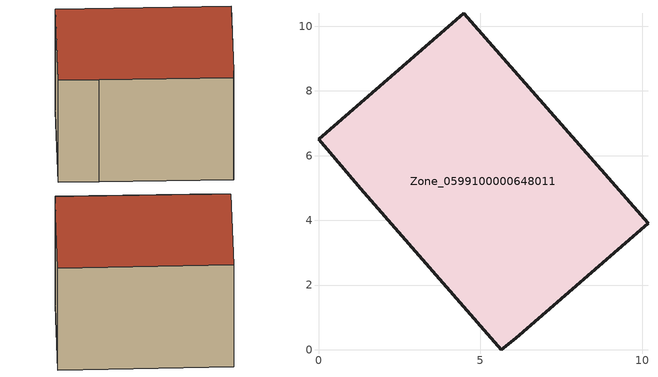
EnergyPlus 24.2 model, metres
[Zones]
Zone_0599100000648011
 floor ground (C_G): 5.64,0 1.31,4.98 0,6.51 4.48,10.4 10.18,3.91 6.09,0.36 z0
 wall outside (C_F): 1.31,4.98 5.64,0 6.09,0.36 10.18,3.91 4.48,10.4 0,6.51 1.31,4.98 z0:6.18
 roof outside (C_R): 10.18,3.91 4.48,10.4 0,6.51 1.31,4.98 5.64,0 6.09,0.36 z6.18
[BUILDING]
Pand.0599100000648011: North Axis=0; Terrain=City; Loads Convergence Tolerance Value=0.04; Temperature Convergence Tolerance Value=0.4; Solar Distribution=FullExterior; Maximum Number of Warmup Days=25; Minimum Number of Warmup Days=1
[Site:Location]
Rotterdam.The.Hague.AP_ZH_NLD Design_Conditions: Latitude=51.96; Longitude=4.45; Time Zone=1; Elevation=-4.5
[SITE:GROUNDTEMPERATURE:BUILDINGSURFACE]
18, 18, 18, 18, 18, 18, 18, 18, 18, 18, 18, 18
[MATERIAL] Thermal Absorptance=0.9; Solar Absorptance=0.7; Visible Absorptance=0.7
Name | Roughness | Thickness | Conductivity | Density | Specific Heat
G.TI.1946 | MediumSmooth | 0.15 | 1 | 540 | 1210
F.TI.1946 | Rough | 0.3 | 0.857143 | 1920 | 840
R.TI.1946 | MediumRough | 0.2 | 0.1 | 1500 | 1000
[CONSTRUCTION]
C_G: G.TI.1946
C_F: F.TI.1946
C_R: R.TI.1946
[ZONE]
Zone_0599100000648011: Type=1; Multiplier=1; Ceiling Height=Autocalculate; Volume=Autocalculate; Floor Area=autocalculate; Part of Total Floor Area=Yes
[ZONEINFILTRATION:DESIGNFLOWRATE]
Infil_Zone_0599100000648011: Zone or ZoneList or Space or SpaceList=Zone_0599100000648011; Schedule=AlwaysOn; Design Flow Rate Calculation Method=Flow/Area; Flow Rate per Floor Area=0.003; Constant Term Coefficient=1; Temperature Term Coefficient=0; Velocity Term Coefficient=0; Velocity Squared Term Coefficient=0
[HVACTEMPLATE:ZONE:IDEALLOADSAIRSYSTEM]
Zone_0599100000648011: Maximum Heating Supply Air Temperature=50; Minimum Cooling Supply Air Temperature=13; Maximum Heating Supply Air Humidity Ratio=0.0156; Minimum Cooling Supply Air Humidity Ratio=0.0077; Heating Limit=NoLimit; Cooling Limit=NoLimit; Dehumidification Control Type=ConstantSensibleHeatRatio; Cooling Sensible Heat Ratio=0.7; Dehumidification Setpoint=60; Humidification Control Type=None; Humidification Setpoint=30; Outdoor Air Method=None; Outdoor Air Flow Rate per Person=0.00944; Outdoor Air Flow Rate per Zone Floor Area=0; Outdoor Air Flow Rate per Zone=0; Demand Controlled Ventilation Type=None; Outdoor Air Economizer Type=NoEconomizer; Heat Recovery Type=None; Sensible Heat Recovery Effectiveness=0.7; Latent Heat Recovery Effectiveness=0.65
[ZONECONTROL:THERMOSTAT]
ThermostatControl_Zone_0599100000648011: Zone or ZoneList=Zone_0599100000648011; Control Type Schedule=DualSetpointControlType; Control 1=Thermostat_Zone_0599100000648011; Temperature Difference Between Cutout And Setpoint=0
[THERMOSTATSETPOINT:DUALSETPOINT]
Thermostat_Zone_0599100000648011: Heating Setpoint Temperature Schedule=HeatingSetpoint_Zone_0599100000648011; Cooling Setpoint Temperature Schedule=CoolingSetpoint_Zone_0599100000648011
[SCHEDULE:COMPACT]
HeatingSetpoint_Zone_0599100000648011: Through: 12/31, For: AllDays, Until: 24:00, 21
CoolingSetpoint_Zone_0599100000648011: Through: 12/31, For: AllDays, Until: 24:00, 24
DualSetpointControlType: Through: 12/31, For: AllDays, Until: 24:00, 4
AlwaysOn: Through: 12/31, For: AllDays, Until: 24:00, 1
